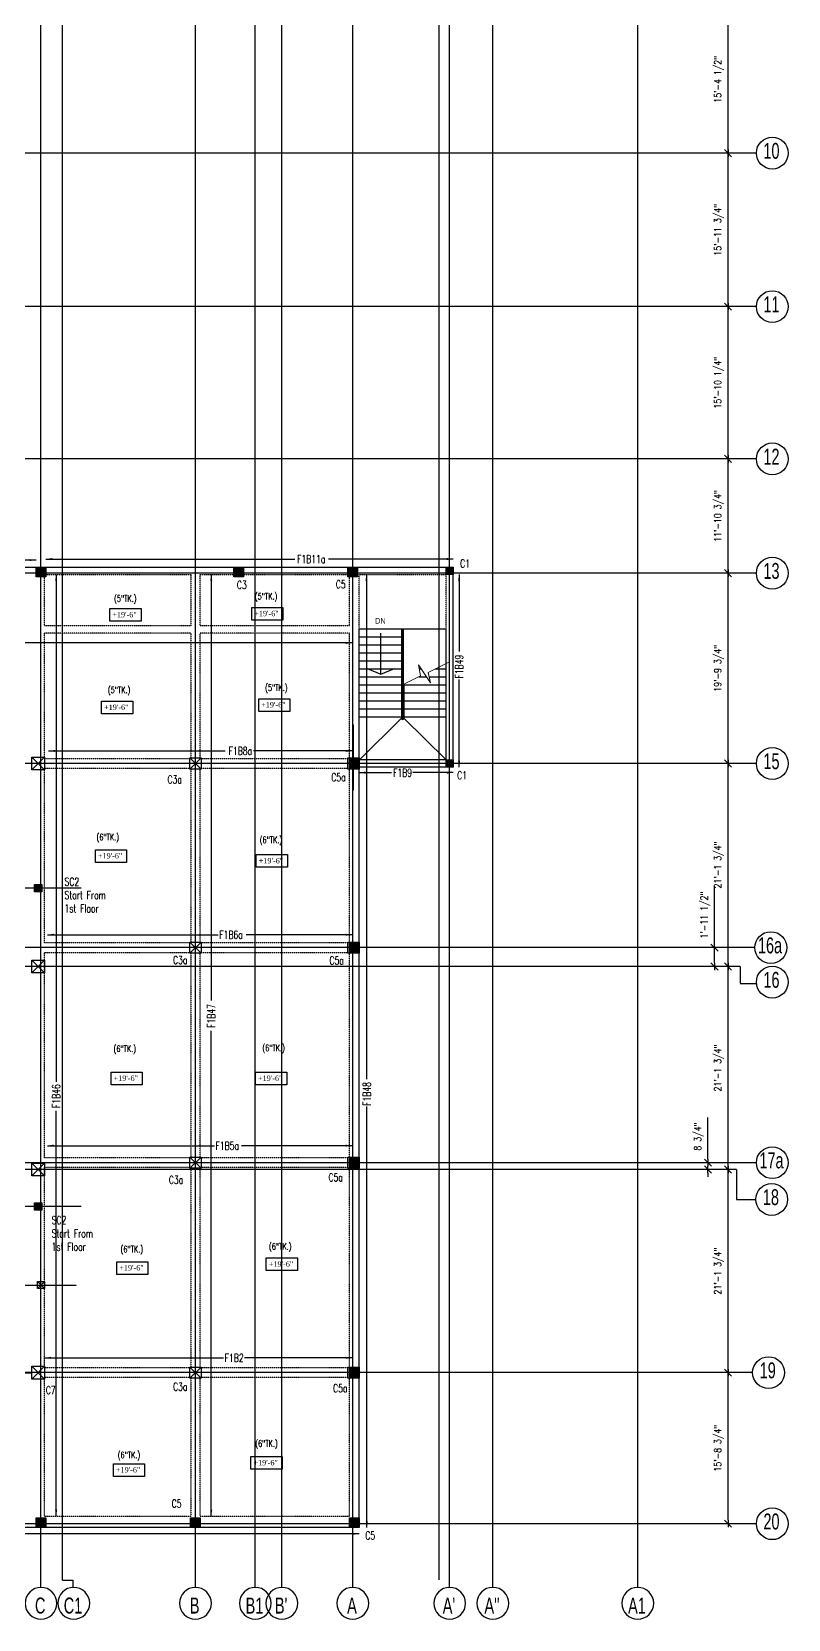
# Model space of a CAD drawing. Extents: x -95606 to 113309, y -42160 to -940.
# Drawn here: x 95145 to 96090, y -28899 to -26915 of the extents above; entities that cross this region are included whole.
import ezdxf
from ezdxf.enums import TextEntityAlignment as Align

# ---------------------------------------------------------------- set-up
doc = ezdxf.new("R2010")
doc.units = 0
doc.header["$LTSCALE"] = 0.02
doc.header["$MEASUREMENT"] = 0
doc.header["$PDMODE"] = 3
doc.header["$PDSIZE"] = -2
doc.linetypes.add('CENTER', pattern=[50.8, 31.75, -6.35, 6.35, -6.35])
doc.linetypes.add('HIDDEN', pattern=[9.525, 6.35, -3.175])
doc.layers.get('0').update_dxf_attribs({"linetype": 'CONTINUOUS'})
doc.layers.get('DEFPOINTS').update_dxf_attribs({"linetype": 'CONTINUOUS'})
for name, color, linetype in [('A-2TEXT', 4, 'CONTINUOUS'), ('COL 1', 5, 'CONTINUOUS'), ('COLUMN TEXT', 2, 'CONTINUOUS'), ('DIM', 7, 'CONTINUOUS'), ('dimentions', 8, 'CONTINUOUS'), ('EXLINE', 33, 'CONTINUOUS'), ('GRID', 8, 'CENTER'), ('HATCH1', 7, 'CONTINUOUS'), ('HBEAM', 51, 'HIDDEN'), ('STAIR', 171, 'CONTINUOUS'), ('TEX', 2, 'CONTINUOUS'), ('TEXT-2', 3, 'CONTINUOUS')]:
    doc.layers.add(name, color=color, linetype=linetype)
doc.layers.add('Hatch', color=252, linetype='CONTINUOUS', lineweight=9)
doc.styles.add('ROMANS', font='romans.shx', dxfattribs={"width": 0.8})
doc.styles.get("Standard").update_dxf_attribs({"font": 'ISOCP'})
doc.styles.add('STYLE2', font='arial.ttf', dxfattribs={"width": 0.8})
doc.styles.add('style5', font='romans.shx', dxfattribs={"width": 0.7, "height": 8})
doc.styles.add('style6', font='romans.shx', dxfattribs={"height": 8})
doc.styles.add('TEXT-B', font='verdana.ttf', dxfattribs={"height": 18})
doc.dimstyles.new('TEXT-18', dxfattribs={"dimtxt": 8, "dimasz": 9, "dimexe": 6, "dimexo": 6, "dimgap": 3.125, "dimtad": 1, "dimdec": 1, "dimrnd": 0.5, "dimzin": 1, "dimdsep": 46, "dimlunit": 4, "dimtxsty": 'style6', "dimblk": 'OBLIQUE', "dimcen": 72.09, "dimclrd": 1, "dimclre": 1, "dimclrt": 4, "dimadec": 0, "dimazin": 0, "dimtfac": 1, "dimtdec": 1, "dimtofl": 0, "dimtmove": 0, "dimatfit": 3, "dimfxl": 1, "dimfrac": 2, "dimtolj": 1, "dimtzin": 0, "dimlwd": -1, "dimarcsym": 0})
doc.dimstyles.new('TK96', dxfattribs={"dimscale": 96, "dimtxt": 0.09375, "dimasz": 0.046875, "dimexe": 0.0625, "dimexo": 0.015625, "dimgap": 0.046875, "dimtad": 1, "dimzin": 11, "dimdsep": 46, "dimlunit": 4, "dimtxsty": 'ROMANS', "dimblk1": 'TK1', "dimblk2": 'TK1', "dimsah": 1, "dimcen": 0.09375, "dimclrd": 1, "dimclre": 1, "dimclrt": 2, "dimadec": 0, "dimazin": 0, "dimtfac": 1, "dimtofl": 0, "dimtmove": 0, "dimatfit": 3, "dimldrblk": 'TK1', "dimfxl": 1, "dimfrac": 2, "dimtolj": 1, "dimtzin": 9, "dimarcsym": 0})

# ---------------------------------------------------------------- blocks, each defined once
blk = doc.blocks.new('GRID')
at = {"color": 1, "linetype": 'Continuous'}
blk.add_circle((0, 0), 19.9, dxfattribs=at)
at = {"layer": 'A-2TEXT', "linetype": 'Continuous', "style": 'STYLE2', "width": 0.65}
blk.add_attdef('A', text='', height=19.9, rotation=359.9735, dxfattribs=at).set_placement((-1, -7.1), align=Align.CENTER)
blk = doc.blocks.new('TK1')
at = {"color": 4, "linetype": 'Continuous'}
blk.add_line((-1, -1), (1, 1), dxfattribs=at)
at = {"color": 1, "linetype": 'ByBlock'}
blk.add_line((-1, 0), (1, 0), dxfattribs=at)
blk = doc.blocks.new('*D539')
at = {"layer": 'DEFPOINTS', "color": 0, "lineweight": -2, "transparency": 16777216}
for p in [(96015.2, -27449.1), (96023.1, -27449.1), (96023.1, -27591.9)]:
    blk.add_point(p, dxfattribs=at)
at = {"layer": 'dimentions', "color": 1, "linetype": 'Continuous', "lineweight": -2, "transparency": 16777216}
for p, q in [((96021.6, -27449.1), (96009.2, -27449.1)), ((96015.2, -27587.4), (96015.2, -27453.6)), ((96021.6, -27591.9), (96009.2, -27591.9))]:
    blk.add_line(p, q, dxfattribs=at)
at = {"layer": 'dimentions', "color": 1, "lineweight": -2, "transparency": 16777216, "xscale": 4.5, "yscale": 4.5, "zscale": 4.5}
for p, rotation in [((96015.2, -27449.1), 90), ((96015.2, -27591.9), 270)]:
    blk.add_blockref('TK1', p, dxfattribs=dict(at, rotation=rotation))
at = {"layer": 'dimentions', "color": 2, "transparency": 16777216, "insert": (96003.8, -27520.5), "char_height": 9, "attachment_point": 5, "rotation": 90, "style": 'ROMANS'}
blk.add_mtext('\\A1;11\'-10 3/4"', dxfattribs=at)
blk = doc.blocks.new('*D540')
at = {"layer": 'DEFPOINTS', "color": 0, "lineweight": -2, "transparency": 16777216}
for p in [(96015.2, -27258.8), (96023.1, -27258.8), (96023.1, -27449.1)]:
    blk.add_point(p, dxfattribs=at)
at = {"layer": 'dimentions', "color": 1, "linetype": 'Continuous', "lineweight": -2, "transparency": 16777216}
for p, q in [((96021.6, -27258.8), (96009.2, -27258.8)), ((96015.2, -27444.6), (96015.2, -27263.3)), ((96021.6, -27449.1), (96009.2, -27449.1))]:
    blk.add_line(p, q, dxfattribs=at)
at = {"layer": 'dimentions', "color": 1, "lineweight": -2, "transparency": 16777216, "xscale": 4.5, "yscale": 4.5, "zscale": 4.5}
for p, rotation in [((96015.2, -27258.8), 90), ((96015.2, -27449.1), 270)]:
    blk.add_blockref('TK1', p, dxfattribs=dict(at, rotation=rotation))
at = {"layer": 'dimentions', "color": 2, "transparency": 16777216, "insert": (96003.8, -27353.9), "char_height": 9, "attachment_point": 5, "rotation": 90, "style": 'ROMANS'}
blk.add_mtext('\\A1;15\'-10 1/4"', dxfattribs=at)
blk = doc.blocks.new('*D541')
at = {"layer": 'DEFPOINTS', "color": 0, "lineweight": -2, "transparency": 16777216}
for p in [(96015.2, -27066.9), (96023.1, -27066.9), (96023.1, -27258.8)]:
    blk.add_point(p, dxfattribs=at)
at = {"layer": 'dimentions', "color": 1, "linetype": 'Continuous', "lineweight": -2, "transparency": 16777216}
for p, q in [((96021.6, -27066.9), (96009.2, -27066.9)), ((96015.2, -27254.3), (96015.2, -27071.4)), ((96021.6, -27258.8), (96009.2, -27258.8))]:
    blk.add_line(p, q, dxfattribs=at)
at = {"layer": 'dimentions', "color": 1, "lineweight": -2, "transparency": 16777216, "xscale": 4.5, "yscale": 4.5, "zscale": 4.5}
for p, rotation in [((96015.2, -27066.9), 90), ((96015.2, -27258.8), 270)]:
    blk.add_blockref('TK1', p, dxfattribs=dict(at, rotation=rotation))
at = {"layer": 'dimentions', "color": 2, "transparency": 16777216, "insert": (96003.8, -27162.8), "char_height": 9, "attachment_point": 5, "rotation": 90, "style": 'ROMANS'}
blk.add_mtext('\\A1;15\'-11 3/4"', dxfattribs=at)
blk = doc.blocks.new('*D542')
at = {"layer": 'DEFPOINTS', "color": 0, "lineweight": -2, "transparency": 16777216}
for p in [(96015.2, -26882.4), (96023.1, -26882.4), (96023.1, -27066.9)]:
    blk.add_point(p, dxfattribs=at)
at = {"layer": 'dimentions', "color": 1, "linetype": 'Continuous', "lineweight": -2, "transparency": 16777216}
for p, q in [((96021.6, -26882.4), (96009.2, -26882.4)), ((96015.2, -27062.4), (96015.2, -26886.9)), ((96021.6, -27066.9), (96009.2, -27066.9))]:
    blk.add_line(p, q, dxfattribs=at)
at = {"layer": 'dimentions', "color": 1, "lineweight": -2, "transparency": 16777216, "xscale": 4.5, "yscale": 4.5, "zscale": 4.5}
for p, rotation in [((96015.2, -26882.4), 90), ((96015.2, -27066.9), 270)]:
    blk.add_blockref('TK1', p, dxfattribs=dict(at, rotation=rotation))
at = {"layer": 'dimentions', "color": 2, "transparency": 16777216, "insert": (96003.8, -26974.7), "char_height": 9, "attachment_point": 5, "rotation": 90, "style": 'ROMANS'}
blk.add_mtext('\\A1;15\'-4 1/2"', dxfattribs=at)
blk = doc.blocks.new('*D551')
at = {"layer": 'DEFPOINTS', "color": 0, "lineweight": -2, "transparency": 16777216}
for p in [(96015.2, -27829.7), (96023.1, -27829.7), (96023.1, -28083.5)]:
    blk.add_point(p, dxfattribs=at)
at = {"layer": 'dimentions', "color": 1, "linetype": 'Continuous', "lineweight": -2, "transparency": 16777216}
for p, q in [((96021.6, -27829.7), (96009.2, -27829.7)), ((96015.2, -28079), (96015.2, -27834.2)), ((96021.6, -28083.5), (96009.2, -28083.5))]:
    blk.add_line(p, q, dxfattribs=at)
at = {"layer": 'dimentions', "color": 1, "lineweight": -2, "transparency": 16777216, "xscale": 4.5, "yscale": 4.5, "zscale": 4.5}
for p, rotation in [((96015.2, -27829.7), 90), ((96015.2, -28083.5), 270)]:
    blk.add_blockref('TK1', p, dxfattribs=dict(at, rotation=rotation))
at = {"layer": 'dimentions', "color": 2, "transparency": 16777216, "insert": (96003.8, -27956.6), "char_height": 9, "attachment_point": 5, "rotation": 90, "style": 'ROMANS'}
blk.add_mtext('\\A1;21\'-1 3/4"', dxfattribs=at)
blk = doc.blocks.new('*D552')
at = {"layer": 'DEFPOINTS', "color": 0, "lineweight": -2, "transparency": 16777216}
for p in [(95998.3, -28059.9), (96006.2, -28059.9), (96006.2, -28083.5)]:
    blk.add_point(p, dxfattribs=at)
at = {"layer": 'dimentions', "color": 1, "linetype": 'Continuous', "lineweight": -2, "transparency": 16777216}
for p, q in [((95998.3, -28059.9), (95998.3, -27983)), ((96004.7, -28059.9), (95992.3, -28059.9)), ((95998.3, -28079), (95998.3, -28064.4)), ((96004.7, -28083.5), (95992.3, -28083.5))]:
    blk.add_line(p, q, dxfattribs=at)
at = {"layer": 'dimentions', "color": 1, "lineweight": -2, "transparency": 16777216, "xscale": 4.5, "yscale": 4.5, "zscale": 4.5}
for p, rotation in [((95998.3, -28059.9), 90), ((95998.3, -28083.5), 270)]:
    blk.add_blockref('TK1', p, dxfattribs=dict(at, rotation=rotation))
at = {"layer": 'dimentions', "color": 2, "transparency": 16777216, "insert": (95986.9, -28019.2), "char_height": 9, "attachment_point": 5, "rotation": 90, "style": 'ROMANS'}
blk.add_mtext('\\A1;1\'-11 1/2"', dxfattribs=at)
blk = doc.blocks.new('*D553')
at = {"layer": 'DEFPOINTS', "color": 0, "lineweight": -2, "transparency": 16777216}
for p in [(96015.2, -28083.5), (96023.1, -28083.5), (96023.1, -28337.3)]:
    blk.add_point(p, dxfattribs=at)
at = {"layer": 'dimentions', "color": 1, "linetype": 'Continuous', "lineweight": -2, "transparency": 16777216}
for p, q in [((96021.6, -28083.5), (96009.2, -28083.5)), ((96015.2, -28332.8), (96015.2, -28088)), ((96021.6, -28337.3), (96009.2, -28337.3))]:
    blk.add_line(p, q, dxfattribs=at)
at = {"layer": 'dimentions', "color": 1, "lineweight": -2, "transparency": 16777216, "xscale": 4.5, "yscale": 4.5, "zscale": 4.5}
for p, rotation in [((96015.2, -28083.5), 90), ((96015.2, -28337.3), 270)]:
    blk.add_blockref('TK1', p, dxfattribs=dict(at, rotation=rotation))
at = {"layer": 'dimentions', "color": 2, "transparency": 16777216, "insert": (96003.8, -28210.4), "char_height": 9, "attachment_point": 5, "rotation": 90, "style": 'ROMANS'}
blk.add_mtext('\\A1;21\'-1 3/4"', dxfattribs=at)
blk = doc.blocks.new('*D554')
at = {"layer": 'DEFPOINTS', "color": 0, "lineweight": -2, "transparency": 16777216}
for p in [(96015.2, -28337.3), (96023.1, -28337.3), (96023.1, -28591.1)]:
    blk.add_point(p, dxfattribs=at)
at = {"layer": 'dimentions', "color": 1, "linetype": 'Continuous', "lineweight": -2, "transparency": 16777216}
for p, q in [((96021.6, -28337.3), (96009.2, -28337.3)), ((96015.2, -28586.6), (96015.2, -28341.8)), ((96021.6, -28591.1), (96009.2, -28591.1))]:
    blk.add_line(p, q, dxfattribs=at)
at = {"layer": 'dimentions', "color": 1, "lineweight": -2, "transparency": 16777216, "xscale": 4.5, "yscale": 4.5, "zscale": 4.5}
for p, rotation in [((96015.2, -28337.3), 90), ((96015.2, -28591.1), 270)]:
    blk.add_blockref('TK1', p, dxfattribs=dict(at, rotation=rotation))
at = {"layer": 'dimentions', "color": 2, "transparency": 16777216, "insert": (96003.8, -28464.2), "char_height": 9, "attachment_point": 5, "rotation": 90, "style": 'ROMANS'}
blk.add_mtext('\\A1;21\'-1 3/4"', dxfattribs=at)
blk = doc.blocks.new('*D555')
at = {"layer": 'DEFPOINTS', "color": 0, "lineweight": -2, "transparency": 16777216}
for p in [(96015.2, -28591.1), (96023.1, -28591.1), (96023.1, -28779.9)]:
    blk.add_point(p, dxfattribs=at)
at = {"layer": 'dimentions', "color": 1, "linetype": 'Continuous', "lineweight": -2, "transparency": 16777216}
for p, q in [((96021.6, -28591.1), (96009.2, -28591.1)), ((96015.2, -28775.4), (96015.2, -28595.6)), ((96021.6, -28779.9), (96009.2, -28779.9))]:
    blk.add_line(p, q, dxfattribs=at)
at = {"layer": 'dimentions', "color": 1, "lineweight": -2, "transparency": 16777216, "xscale": 4.5, "yscale": 4.5, "zscale": 4.5}
for p, rotation in [((96015.2, -28591.1), 90), ((96015.2, -28779.9), 270)]:
    blk.add_blockref('TK1', p, dxfattribs=dict(at, rotation=rotation))
at = {"layer": 'dimentions', "color": 2, "transparency": 16777216, "insert": (96003.8, -28685.5), "char_height": 9, "attachment_point": 5, "rotation": 90, "style": 'ROMANS'}
blk.add_mtext('\\A1;15\'-8 3/4"', dxfattribs=at)
blk = doc.blocks.new('*D556')
at = {"layer": 'DEFPOINTS', "color": 0, "lineweight": -2, "transparency": 16777216}
for p in [(96015.2, -27591.9), (96022.7, -27591.9), (96023.5, -27829.7)]:
    blk.add_point(p, dxfattribs=at)
at = {"layer": 'dimentions', "color": 1, "linetype": 'Continuous', "lineweight": -2, "transparency": 16777216}
for p, q in [((96021.2, -27591.9), (96009.2, -27591.9)), ((96015.2, -27825.2), (96015.2, -27596.4)), ((96022, -27829.7), (96009.2, -27829.7))]:
    blk.add_line(p, q, dxfattribs=at)
at = {"layer": 'dimentions', "color": 1, "lineweight": -2, "transparency": 16777216, "xscale": 4.5, "yscale": 4.5, "zscale": 4.5}
for p, rotation in [((96015.2, -27591.9), 90), ((96015.2, -27829.7), 270)]:
    blk.add_blockref('TK1', p, dxfattribs=dict(at, rotation=rotation))
at = {"layer": 'dimentions', "color": 2, "transparency": 16777216, "insert": (96003.8, -27710.8), "char_height": 9, "attachment_point": 5, "rotation": 90, "style": 'ROMANS'}
blk.add_mtext('\\A1;19\'-9 3/4"', dxfattribs=at)
blk = doc.blocks.new('*D528')
at = {"layer": 'DEFPOINTS', "color": 0, "lineweight": -2, "transparency": 16777216}
for p in [(95990.1, -28328.7), (95990.1, -28328.7), (95990.1, -28337.3)]:
    blk.add_point(p, dxfattribs=at)
at = {"layer": 'dimentions', "color": 1, "linetype": 'Continuous', "lineweight": -2, "transparency": 16777216}
for p, q in [((95990.1, -28324.2), (95990.1, -28272.3)), ((95988.6, -28328.7), (95984.1, -28328.7)), ((95988.6, -28337.3), (95984.1, -28337.3)), ((95990.1, -28341.8), (95990.1, -28346.3))]:
    blk.add_line(p, q, dxfattribs=at)
at = {"layer": 'dimentions', "color": 1, "lineweight": -2, "transparency": 16777216, "xscale": 4.5, "yscale": 4.5, "zscale": 4.5}
for p, rotation in [((95990.1, -28328.7), 270), ((95990.1, -28337.3), 90)]:
    blk.add_blockref('TK1', p, dxfattribs=dict(at, rotation=rotation))
at = {"layer": 'dimentions', "color": 2, "transparency": 16777216, "insert": (95978.7, -28296), "char_height": 9, "attachment_point": 5, "rotation": 90, "style": 'ROMANS'}
blk.add_mtext('\\A1;8 3/4"', dxfattribs=at)
blk = doc.blocks.new('_Oblique')
at = {"color": 0, "linetype": 'ByBlock', "lineweight": -2}
blk.add_line((-0.5, -0.5), (0.5, 0.5), dxfattribs=at)

msp = doc.modelspace()

# ---------------------------------------------------------------- hatches: boundary and pattern name
at = {"layer": 'Hatch'}
h = msp.add_hatch(color=254, dxfattribs=at)
h.set_gradient(color1=(192, 192, 192), color2=(192, 192, 192), tint=1)
h.paths.add_polyline_path([(95150.823, -27596.414), (95150.823, -27584.414), (95162.823, -27584.414), (95162.823, -27596.414)])
h = msp.add_hatch(color=254, dxfattribs=at)
h.set_gradient(color1=(192, 192, 192), color2=(192, 192, 192), tint=1)
h.paths.add_polyline_path([(95397.823, -27596.412), (95397.823, -27584.412), (95409.823, -27584.412), (95409.823, -27596.412)])
h = msp.add_hatch(color=254, dxfattribs=at)
h.set_gradient(color1=(192, 192, 192), color2=(192, 192, 192), tint=1)
h.paths.add_polyline_path([(95540.338, -27584.406), (95552.338, -27584.406), (95552.338, -27596.406), (95540.338, -27596.406)])
h = msp.add_hatch(color=254, dxfattribs=at)
h.set_gradient(color1=(192, 192, 192), color2=(192, 192, 192), tint=1)
h.paths.add_polyline_path([(95662.989, -27584.412), (95671.989, -27584.412), (95671.989, -27593.412), (95662.989, -27593.412)])
h = msp.add_hatch(color=254, dxfattribs=at)
h.set_gradient(color1=(192, 192, 192), color2=(192, 192, 192), tint=1)
h.paths.add_polyline_path([(95542.323, -27835.745), (95542.323, -27823.745), (95554.323, -27823.745), (95554.323, -27835.745)])
h = msp.add_hatch(color=254, dxfattribs=at)
h.set_gradient(color1=(192, 192, 192), color2=(192, 192, 192), tint=1)
h.paths.add_polyline_path([(95662.998, -27825.249), (95671.998, -27825.249), (95671.998, -27834.249), (95662.998, -27834.249)])
h = msp.add_hatch(color=254, dxfattribs=at)
h.set_gradient(color1=(192, 192, 192), color2=(192, 192, 192), tint=1)
h.paths.add_polyline_path([(95662.998, -27825.249), (95671.998, -27825.249), (95671.998, -27834.249), (95662.998, -27834.249)])
h = msp.add_hatch(color=254, dxfattribs=at)
h.set_gradient(color1=(192, 192, 192), color2=(192, 192, 192), tint=1)
h.paths.add_polyline_path([(95148.763, -27980.976), (95157.763, -27980.976), (95157.763, -27989.976), (95148.763, -27989.976)])
h = msp.add_hatch(color=254, dxfattribs=at)
h.set_gradient(color1=(192, 192, 192), color2=(192, 192, 192), tint=1)
h.paths.add_polyline_path([(95542.323, -28065.912), (95542.323, -28053.912), (95554.323, -28053.912), (95554.323, -28065.912)])
h = msp.add_hatch(color=254, dxfattribs=at)
h.set_gradient(color1=(192, 192, 192), color2=(192, 192, 192), tint=1)
h.paths.add_polyline_path([(95542.323, -28334.662), (95542.323, -28322.662), (95554.323, -28322.662), (95554.323, -28334.662)])
h = msp.add_hatch(color=254, dxfattribs=at)
h.set_gradient(color1=(192, 192, 192), color2=(192, 192, 192), tint=1)
h.paths.add_polyline_path([(95148.731, -28378.82), (95157.731, -28378.82), (95157.731, -28387.82), (95148.731, -28387.82)])
h = msp.add_hatch(color=254, dxfattribs=at)
h.set_gradient(color1=(192, 192, 192), color2=(192, 192, 192), tint=1)
h.paths.add_polyline_path([(95542.323, -28597.079), (95542.323, -28585.079), (95554.323, -28585.079), (95554.323, -28597.079)])
h = msp.add_hatch(color=254, dxfattribs=at)
h.set_gradient(color1=(192, 192, 192), color2=(192, 192, 192), tint=1)
h.paths.add_polyline_path([(95150.823, -28784.412), (95150.823, -28772.412), (95162.823, -28772.412), (95162.823, -28784.412)])
h = msp.add_hatch(color=254, dxfattribs=at)
h.set_gradient(color1=(192, 192, 192), color2=(192, 192, 192), tint=1)
h.paths.add_polyline_path([(95343.823, -28772.412), (95355.823, -28772.412), (95355.823, -28784.412), (95343.823, -28784.412)])
h = msp.add_hatch(color=254, dxfattribs=at)
h.set_gradient(color1=(192, 192, 192), color2=(192, 192, 192), tint=1)
h.paths.add_polyline_path([(95542.314, -28772.412), (95554.314, -28772.412), (95554.314, -28784.412), (95542.314, -28784.412)])

# ---------------------------------------------------------------- linework, layer by layer
at = {"layer": 'COL 1'}
for p, q in [((95145.315, -27837.753), (95161.323, -27821.751)), ((95145.323, -27821.75), (95161.323, -27837.75)), ((95342.832, -27822.745), (95356.832, -27836.745)), ((95356.832, -27822.745), (95342.832, -27836.745)), ((95342.832, -28052.912), (95356.832, -28066.912)), ((95356.832, -28052.912), (95342.832, -28066.912)), ((95145.315, -28091.531), (95161.323, -28075.529)), ((95145.323, -28075.528), (95161.323, -28091.528)), ((95145.315, -28345.309), (95161.323, -28329.307)), ((95145.323, -28329.305), (95161.323, -28345.305)), ((95342.832, -28321.662), (95356.832, -28335.662)), ((95356.832, -28321.662), (95342.832, -28335.662)), ((95145.315, -28599.082), (95161.323, -28583.08)), ((95145.323, -28583.079), (95161.323, -28599.079)), ((95342.814, -28584.079), (95356.814, -28598.079)), ((95356.814, -28584.079), (95342.814, -28598.079))]:
    msp.add_line(p, q, dxfattribs=at)
at = {"layer": 'COL 1', "lineweight": 25}
for p, q in [((95161.314, -28477.075), (95152.314, -28486.075)), ((95152.314, -28477.075), (95161.314, -28486.075))]:
    msp.add_line(p, q, dxfattribs=at)
at = {"layer": 'COL 1'}
for points in [[(95150.823, -27584.414), (95162.824, -27584.414), (95162.824, -27596.415), (95150.823, -27596.415)], [(95397.822, -27584.412), (95409.824, -27584.412), (95409.824, -27596.413), (95397.822, -27596.413)], [(95540.338, -27584.406), (95552.339, -27584.406), (95552.339, -27596.407), (95540.338, -27596.407)], [(95542.322, -27823.745), (95554.323, -27823.745), (95554.323, -27835.746), (95542.322, -27835.746)], [(95542.322, -28053.912), (95554.323, -28053.912), (95554.323, -28065.913), (95542.322, -28065.913)], [(95542.322, -28322.662), (95554.323, -28322.662), (95554.323, -28334.663), (95542.322, -28334.663)], [(95542.322, -28585.079), (95554.323, -28585.079), (95554.323, -28597.079), (95542.322, -28597.079)]]:
    msp.add_lwpolyline(points, close=True, dxfattribs=at)
for points in [[(95397.823, -27596.412), (95397.823, -27584.412), (95409.823, -27584.412), (95409.823, -27596.412), (95397.823, -27596.412)], [(95540.338, -27584.406), (95552.338, -27584.406), (95552.338, -27596.406), (95540.338, -27596.406), (95540.338, -27584.406)], [(95145.323, -27837.745), (95145.323, -27821.745), (95161.323, -27821.745), (95161.323, -27837.745), (95145.323, -27837.745)], [(95342.832, -27836.745), (95342.832, -27822.745), (95356.832, -27822.745), (95356.832, -27836.745), (95342.832, -27836.745)], [(95540.323, -27836.745), (95540.323, -27822.745), (95554.323, -27822.745), (95554.323, -27836.745), (95540.323, -27836.745)], [(95542.323, -27835.745), (95542.323, -27823.745), (95554.323, -27823.745), (95554.323, -27835.745), (95542.323, -27835.745)], [(95342.832, -28066.912), (95342.832, -28052.912), (95356.832, -28052.912), (95356.832, -28066.912), (95342.832, -28066.912)], [(95540.323, -28066.912), (95540.323, -28052.912), (95554.323, -28052.912), (95554.323, -28066.912), (95540.323, -28066.912)], [(95542.323, -28065.912), (95542.323, -28053.912), (95554.323, -28053.912), (95554.323, -28065.912), (95542.323, -28065.912)], [(95145.323, -28091.523), (95145.323, -28075.523), (95161.323, -28075.523), (95161.323, -28091.523), (95145.323, -28091.523)], [(95145.323, -28345.301), (95145.323, -28329.301), (95161.323, -28329.301), (95161.323, -28345.301), (95145.323, -28345.301)], [(95342.832, -28335.662), (95342.832, -28321.662), (95356.832, -28321.662), (95356.832, -28335.662), (95342.832, -28335.662)], [(95540.323, -28335.662), (95540.323, -28321.662), (95554.323, -28321.662), (95554.323, -28335.662), (95540.323, -28335.662)], [(95542.323, -28334.662), (95542.323, -28322.662), (95554.323, -28322.662), (95554.323, -28334.662), (95542.323, -28334.662)], [(95145.323, -28599.079), (95145.323, -28583.079), (95161.323, -28583.079), (95161.323, -28599.079), (95145.323, -28599.079)], [(95342.814, -28598.079), (95342.814, -28584.079), (95356.814, -28584.079), (95356.814, -28598.079), (95342.814, -28598.079)], [(95540.323, -28598.079), (95540.323, -28584.079), (95554.323, -28584.079), (95554.323, -28598.079), (95540.323, -28598.079)], [(95542.323, -28597.079), (95542.323, -28585.079), (95554.323, -28585.079), (95554.323, -28597.079), (95542.323, -28597.079)], [(95150.814, -28772.412), (95162.814, -28772.412), (95162.814, -28784.412), (95150.814, -28784.412), (95150.814, -28772.412)], [(95343.823, -28772.412), (95355.823, -28772.412), (95355.823, -28784.412), (95343.823, -28784.412), (95343.823, -28772.412)], [(95542.314, -28772.412), (95554.314, -28772.412), (95554.314, -28784.412), (95542.314, -28784.412), (95542.314, -28772.412)]]:
    msp.add_lwpolyline(points, dxfattribs=at)
at = {"layer": 'COL 1', "lineweight": 25}
for points in [[(95662.998, -27584.412), (95671.998, -27584.412), (95671.998, -27593.412), (95662.998, -27593.412), (95662.998, -27584.412)], [(95662.998, -27825.249), (95671.998, -27825.249), (95671.998, -27834.249), (95662.998, -27834.249), (95662.998, -27825.249)], [(95662.998, -27825.249), (95671.998, -27825.249), (95671.998, -27834.249), (95662.998, -27834.249), (95662.998, -27825.249)], [(95148.763, -27980.976), (95157.763, -27980.976), (95157.763, -27989.976), (95148.763, -27989.976), (95148.763, -27980.976)], [(95148.731, -28378.82), (95157.731, -28378.82), (95157.731, -28387.82), (95148.731, -28387.82), (95148.731, -28378.82)], [(95152.314, -28486.075), (95152.314, -28477.075), (95161.314, -28477.075), (95161.314, -28486.075), (95152.314, -28486.075)]]:
    msp.add_lwpolyline(points, dxfattribs=at)
msp.add_lwpolyline([(95152.314, -28477.075), (95161.314, -28477.075), (95161.314, -28486.075), (95152.314, -28486.075)], close=True, dxfattribs=at)
at = {"layer": 'EXLINE'}
for p, q in [((94817.926, -27584.416), (95671.998, -27584.412)), ((95671.998, -27834.249), (95671.998, -27584.412)), ((95554.327, -28784.415), (95554.327, -27661.512)), ((95662.998, -27825.249), (95662.998, -27661.512)), ((95663.093, -27825.249), (95554.327, -27825.249)), ((95672.093, -27834.249), (95554.327, -27834.249)), ((95554.327, -28784.415), (94001.318, -28784.415))]:
    msp.add_line(p, q, dxfattribs=at)
at = {"layer": 'GRID'}
for p, q in [((95156.823, -28859.398), (95156.823, -25118.224)), ((95349.832, -28859.398), (95349.832, -25118.224)), ((95424.564, -28859.398), (95424.564, -25118.224)), ((95457.814, -28859.398), (95457.814, -25118.224)), ((95546.314, -28859.398), (95546.314, -25118.224)), ((95546.314, -28859.398), (95546.314, -25118.224)), ((95902.422, -28859.398), (95902.422, -25118.224)), ((95183.814, -28850.38), (95183.814, -25129.32)), ((95654.314, -28850.048), (95654.314, -25118.339)), ((95654.314, -28850.048), (95654.314, -25118.339)), ((95667.353, -28850.077), (95667.353, -25118.368)), ((95667.353, -28859.398), (95667.353, -25118.368)), ((95721.173, -28859.398), (95721.173, -25118.368)), ((96050.513, -27066.912), (93796.194, -27066.912)), ((96050.513, -27258.76), (93796.194, -27258.76)), ((96050.513, -27449.093), (93796.194, -27449.093)), ((96050.516, -27591.912), (93796.197, -27591.912)), ((95547.323, -27863.173), (95547.323, -27780.899)), ((96050.513, -27829.745), (93796.194, -27829.745)), ((95206.951, -27985.476), (95101.447, -27985.476)), ((96048.689, -28059.912), (93796.194, -28059.912)), ((96030.491, -28083.523), (93796.193, -28083.523)), ((96030.491, -28083.523), (96030.491, -28104.555)), ((96030.491, -28083.523), (96030.491, -28104.555)), ((96030.491, -28104.555), (96050.528, -28104.555)), ((96030.491, -28104.555), (96050.528, -28104.555)), ((96050.513, -28328.662), (93796.194, -28328.662)), ((96025.963, -28337.301), (93796.194, -28337.301)), ((96025.963, -28337.301), (96025.963, -28374.58)), ((96025.963, -28337.301), (96025.963, -28374.58)), ((95206.919, -28383.32), (95067.899, -28383.32)), ((96025.963, -28374.58), (96049.789, -28374.58)), ((96025.963, -28374.58), (96049.789, -28374.58)), ((94963.323, -28481.575), (95201.15, -28481.575)), ((96045.881, -28591.079), (93796.194, -28591.079)), ((96050.513, -28779.912), (93796.194, -28779.912)), ((95183.814, -28850.38), (95196.814, -28850.38)), ((95196.814, -28850.38), (95196.814, -28859.422))]:
    msp.add_line(p, q, dxfattribs=at)
at = {"layer": 'Hatch'}
msp.add_lwpolyline([(95608.315, -27731.577), (95631.173, -27720.378), (95628.428, -27706.271), (95643.547, -27728.806), (95640.428, -27715.86), (95666.19, -27703.285)], dxfattribs=at)
at = {"layer": 'HATCH1'}
for points in [[(95242.87, -27636.041), (95281.823, -27636.041), (95281.823, -27651.933), (95242.87, -27651.933)], [(95420.186, -27634.657), (95459.138, -27634.657), (95459.138, -27650.549), (95420.186, -27650.549)], [(95232.545, -27751.783), (95271.498, -27751.783), (95271.498, -27767.675), (95232.545, -27767.675)], [(95428.801, -27748.784), (95467.754, -27748.784), (95467.754, -27764.676), (95428.801, -27764.676)], [(95224.785, -27937.484), (95263.738, -27937.484), (95263.738, -27953.376), (95224.785, -27953.376)], [(95425.765, -27943.623), (95464.718, -27943.623), (95464.718, -27959.515), (95425.765, -27959.515)], [(95244.425, -28215.412), (95283.377, -28215.412), (95283.377, -28231.304), (95244.425, -28231.304)], [(95424.832, -28215.412), (95463.784, -28215.412), (95463.784, -28231.304), (95424.832, -28231.304)], [(95438.371, -28447.728), (95477.323, -28447.728), (95477.323, -28463.619), (95438.371, -28463.619)], [(95251.532, -28452.444), (95290.485, -28452.444), (95290.485, -28468.336), (95251.532, -28468.336)], [(95247.315, -28704.876), (95286.268, -28704.876), (95286.268, -28720.768), (95247.315, -28720.768)], [(95419.144, -28695.89), (95458.097, -28695.89), (95458.097, -28711.782), (95419.144, -28711.782)]]:
    msp.add_lwpolyline(points, close=True, dxfattribs=at)
at = {"layer": 'HBEAM'}
for p, q in [((95161.315, -27657.894), (95161.315, -27593.416)), ((95161.315, -27593.416), (95343.845, -27593.416)), ((95343.845, -27593.416), (95343.845, -27657.894)), ((95355.845, -27593.416), (95542.327, -27593.415)), ((95355.845, -27657.894), (95355.845, -27593.416)), ((95542.327, -27657.894), (95542.327, -27593.415)), ((95554.327, -27661.512), (95554.327, -27593.415)), ((95554.327, -27593.415), (95662.998, -27593.415)), ((95662.998, -27661.512), (95662.998, -27593.415)), ((95343.845, -27657.894), (95161.315, -27657.894)), ((95343.845, -27666.922), (95161.315, -27666.922)), ((95161.315, -27821.749), (95161.315, -27666.922)), ((95343.845, -27666.922), (95343.845, -27822.745)), ((95542.327, -27657.894), (95355.845, -27657.894)), ((95542.327, -27666.922), (95355.845, -27666.922)), ((95355.845, -27822.745), (95355.845, -27666.922)), ((95542.327, -27822.745), (95542.327, -27666.922)), ((95342.832, -27823.749), (95161.315, -27823.749)), ((95161.315, -27835.749), (95342.832, -27835.749)), ((95540.323, -27823.749), (95356.832, -27823.749)), ((95356.832, -27835.749), (95540.323, -27835.749)), ((95542.327, -27823.749), (95542.322, -27823.749)), ((95161.315, -28053.975), (95161.315, -27837.749)), ((95343.845, -27836.745), (95343.845, -28052.912)), ((95355.845, -28052.912), (95355.845, -27836.745)), ((95542.327, -28052.912), (95542.327, -27836.745)), ((95342.832, -28053.975), (95161.315, -28053.975)), ((95540.323, -28053.975), (95356.832, -28053.975)), ((95542.327, -28053.975), (95542.322, -28053.975)), ((95542.327, -28053.975), (95542.327, -28053.912)), ((95161.315, -28065.975), (95342.832, -28065.975)), ((95161.315, -28322.665), (95161.315, -28065.975)), ((95343.845, -28066.912), (95343.845, -28321.662)), ((95355.845, -28321.662), (95355.845, -28066.912)), ((95356.832, -28065.975), (95540.323, -28065.975)), ((95542.327, -28321.662), (95542.327, -28066.912)), ((95342.832, -28322.665), (95161.315, -28322.665)), ((95540.323, -28322.665), (95356.832, -28322.665)), ((95542.327, -28322.665), (95542.322, -28322.665)), ((95542.327, -28322.725), (95542.322, -28322.725)), ((95542.327, -28322.725), (95542.327, -28322.662)), ((95342.832, -28334.665), (95161.315, -28334.665)), ((95161.315, -28585.082), (95161.315, -28334.665)), ((95343.845, -28335.662), (95343.845, -28584.079)), ((95355.845, -28584.079), (95355.845, -28335.662)), ((95540.323, -28334.665), (95356.832, -28334.665)), ((95542.327, -28584.079), (95542.327, -28335.662)), ((95554.336, -28583.082), (95554.336, -28336.665)), ((95342.814, -28585.082), (95161.315, -28585.082)), ((95540.323, -28585.082), (95356.814, -28585.082)), ((95542.327, -28585.082), (95542.322, -28585.082)), ((95542.327, -28585.082), (95542.322, -28585.082)), ((95542.327, -28585.141), (95542.322, -28585.141)), ((95542.327, -28585.082), (95542.327, -28585.079)), ((95542.327, -28585.141), (95542.327, -28585.079)), ((95161.315, -28770.415), (95161.315, -28597.082)), ((95342.814, -28597.082), (95161.315, -28597.082)), ((95343.845, -28598.079), (95343.845, -28770.415)), ((95355.845, -28770.415), (95355.845, -28598.079)), ((95540.323, -28597.082), (95356.814, -28597.082)), ((95542.327, -28770.415), (95542.327, -28598.079)), ((95161.315, -28770.415), (95343.845, -28770.415)), ((95355.845, -28770.415), (95542.327, -28770.415))]:
    msp.add_line(p, q, dxfattribs=at)
at = {"layer": 'STAIR', "ltscale": 0.5}
for p, q in [((95554.315, -27661.512), (95662.991, -27661.512)), ((95554.315, -27671.512), (95608.315, -27671.512)), ((95581.311, -27718.06), (95581.316, -27666.775)), ((95607.315, -27661.512), (95607.315, -27773.316)), ((95608.315, -27661.512), (95608.315, -27773.316)), ((95609.315, -27661.512), (95609.315, -27773.316)), ((95554.315, -27681.512), (95608.315, -27681.512)), ((95554.315, -27691.512), (95608.315, -27691.512)), ((95554.315, -27701.512), (95608.315, -27701.512)), ((95554.315, -27711.512), (95608.315, -27711.512)), ((95629.448, -27711.512), (95631.944, -27711.512)), ((95649.337, -27711.512), (95662.991, -27711.512)), ((95554.315, -27721.512), (95608.315, -27721.512)), ((95554.315, -27731.512), (95608.315, -27731.512)), ((95609.315, -27731.512), (95662.991, -27731.512)), ((95610.315, -27730.598), (95610.315, -27773.316)), ((95628.851, -27721.512), (95638.653, -27721.512)), ((95641.789, -27721.512), (95662.991, -27721.512)), ((95554.315, -27741.512), (95608.315, -27741.512)), ((95554.315, -27751.512), (95608.315, -27751.512)), ((95609.315, -27751.512), (95662.991, -27751.512)), ((95610.315, -27741.512), (95662.991, -27741.512)), ((95554.315, -27761.512), (95608.315, -27761.512)), ((95554.315, -27771.512), (95608.315, -27771.512)), ((95607.395, -27773.316), (95554.72, -27825.255)), ((95609.315, -27761.512), (95662.991, -27761.512)), ((95609.315, -27771.512), (95662.991, -27771.512)), ((95610.315, -27773.316), (95662.991, -27825.255)), ((95145.334, -28591.597), (95090.022, -28591.597))]:
    msp.add_line(p, q, dxfattribs=at)
msp.add_lwpolyline([(95564.159, -27711.202), (95581.311, -27718.06), (95598.462, -27711.197)], dxfattribs=at)
for radius in [1.5, 0.5]:
    msp.add_arc((95608.815, -27773.316), radius, 180, 0, dxfattribs=at)

# ---------------------------------------------------------------- block references
at = {"layer": 'GRID'}
for p, values in [((96070.458, -27066.912), {'A': '10'}), ((96070.458, -27066.912), {'A': '10'}), ((96070.458, -27258.76), {'A': '11'}), ((96070.458, -27258.76), {'A': '11'}), ((96070.458, -27449.093), {'A': '12'}), ((96070.458, -27449.093), {'A': '12'}), ((96070.461, -27591.912), {'A': '13'}), ((96070.461, -27591.912), {'A': '13'}), ((96070.458, -27829.745), {'A': '15'}), ((96070.458, -27829.745), {'A': '15'}), ((96068.634, -28059.912), {'A': '16a'}), ((96068.634, -28059.912), {'A': '16a'}), ((96070.458, -28102.975), {'A': '16'}), ((96070.458, -28102.975), {'A': '16'}), ((96070.458, -28328.662), {'A': '17a'}), ((96070.458, -28328.662), {'A': '17a'}), ((96069.733, -28374.58), {'A': '18'}), ((96069.733, -28374.58), {'A': '18'}), ((96065.825, -28591.079), {'A': '19'}), ((96065.825, -28591.079), {'A': '19'}), ((96070.458, -28779.912), {'A': '20'}), ((96070.458, -28779.912), {'A': '20'})]:
    msp.add_blockref('GRID', p, dxfattribs=at).add_auto_attribs(values)
ref = msp.add_blockref('GRID', (95156.823, -28879.342), dxfattribs=dict(at, xscale=-1, rotation=180))
ref.add_attrib('A', 'C', dxfattribs={"layer": 'A-2TEXT', "linetype": 'Continuous', "height": 19.945, "rotation": 0.026452, "style": 'STYLE2', "width": 0.65}).set_placement((95155.855, -28892.139), align=Align.CENTER)
ref = msp.add_blockref('GRID', (95156.823, -28879.342), dxfattribs=dict(at, xscale=-1, rotation=180))
ref.add_attrib('A', 'C', dxfattribs={"layer": 'A-2TEXT', "linetype": 'Continuous', "height": 19.945, "rotation": 0.026452, "style": 'STYLE2', "width": 0.65}).set_placement((95155.855, -28892.139), align=Align.CENTER)
ref = msp.add_blockref('GRID', (95197.789, -28879.342), dxfattribs=dict(at, xscale=-1, rotation=180))
ref.add_attrib('A', 'C1', dxfattribs={"layer": 'A-2TEXT', "linetype": 'Continuous', "height": 19.9446, "rotation": 0.026452, "style": 'STYLE2', "width": 0.65}).set_placement((95196.821, -28892.139), align=Align.CENTER)
ref = msp.add_blockref('GRID', (95197.789, -28879.342), dxfattribs=dict(at, xscale=-1, rotation=180))
ref.add_attrib('A', 'C1', dxfattribs={"layer": 'A-2TEXT', "linetype": 'Continuous', "height": 19.9446, "rotation": 0.026452, "style": 'STYLE2', "width": 0.65}).set_placement((95196.821, -28892.139), align=Align.CENTER)
ref = msp.add_blockref('GRID', (95349.823, -28879.342), dxfattribs=dict(at, xscale=-1, rotation=180))
ref.add_attrib('A', 'B', dxfattribs={"layer": 'A-2TEXT', "linetype": 'Continuous', "height": 19.945, "rotation": 0.026452, "style": 'STYLE2', "width": 0.65}).set_placement((95348.855, -28892.139), align=Align.CENTER)
ref = msp.add_blockref('GRID', (95349.823, -28879.342), dxfattribs=dict(at, xscale=-1, rotation=180))
ref.add_attrib('A', 'B', dxfattribs={"layer": 'A-2TEXT', "linetype": 'Continuous', "height": 19.945, "rotation": 0.026452, "style": 'STYLE2', "width": 0.65}).set_placement((95348.855, -28892.139), align=Align.CENTER)
ref = msp.add_blockref('GRID', (95424.564, -28879.342), dxfattribs=dict(at, xscale=-1, rotation=180))
ref.add_attrib('A', 'B1', dxfattribs={"layer": 'A-2TEXT', "linetype": 'Continuous', "height": 19.9446, "rotation": 0.026452, "style": 'STYLE2', "width": 0.65}).set_placement((95423.596, -28892.221), align=Align.CENTER)
ref = msp.add_blockref('GRID', (95424.564, -28879.342), dxfattribs=dict(at, xscale=-1, rotation=180))
ref.add_attrib('A', 'B1', dxfattribs={"layer": 'A-2TEXT', "linetype": 'Continuous', "height": 19.9446, "rotation": 0.026452, "style": 'STYLE2', "width": 0.65}).set_placement((95423.596, -28892.221), align=Align.CENTER)
ref = msp.add_blockref('GRID', (95457.814, -28879.342), dxfattribs=dict(at, xscale=-1, rotation=180))
ref.add_attrib('A', "B'", dxfattribs={"layer": 'A-2TEXT', "linetype": 'Continuous', "height": 19.9446, "rotation": 0.026452, "style": 'STYLE2', "width": 0.65}).set_placement((95456.846, -28892.139), align=Align.CENTER)
ref = msp.add_blockref('GRID', (95457.814, -28879.342), dxfattribs=dict(at, xscale=-1, rotation=180))
ref.add_attrib('A', "B'", dxfattribs={"layer": 'A-2TEXT', "linetype": 'Continuous', "height": 19.9446, "rotation": 0.026452, "style": 'STYLE2', "width": 0.65}).set_placement((95456.846, -28892.139), align=Align.CENTER)
ref = msp.add_blockref('GRID', (95546.323, -28879.342), dxfattribs=dict(at, xscale=-1, rotation=180))
ref.add_attrib('A', 'A', dxfattribs={"layer": 'A-2TEXT', "linetype": 'Continuous', "height": 19.945, "rotation": 0.026452, "style": 'STYLE2', "width": 0.65}).set_placement((95545.355, -28892.139), align=Align.CENTER)
ref = msp.add_blockref('GRID', (95546.323, -28879.342), dxfattribs=dict(at, xscale=-1, rotation=180))
ref.add_attrib('A', 'A', dxfattribs={"layer": 'A-2TEXT', "linetype": 'Continuous', "height": 19.945, "rotation": 0.026452, "style": 'STYLE2', "width": 0.65}).set_placement((95545.355, -28892.139), align=Align.CENTER)
ref = msp.add_blockref('GRID', (95667.489, -28879.342), dxfattribs=dict(at, xscale=-1, rotation=180))
ref.add_attrib('A', "A'", dxfattribs={"layer": 'A-2TEXT', "linetype": 'Continuous', "height": 19.9446, "rotation": 0.026452, "style": 'STYLE2', "width": 0.65}).set_placement((95666.521, -28892.139), align=Align.CENTER)
ref = msp.add_blockref('GRID', (95667.489, -28879.342), dxfattribs=dict(at, xscale=-1, rotation=180))
ref.add_attrib('A', "A'", dxfattribs={"layer": 'A-2TEXT', "linetype": 'Continuous', "height": 19.9446, "rotation": 0.026452, "style": 'STYLE2', "width": 0.65}).set_placement((95666.521, -28892.139), align=Align.CENTER)
ref = msp.add_blockref('GRID', (95721.309, -28879.342), dxfattribs=dict(at, xscale=-1, rotation=180))
ref.add_attrib('A', "A''", dxfattribs={"layer": 'A-2TEXT', "linetype": 'Continuous', "height": 19.9446, "rotation": 0.026452, "style": 'STYLE2', "width": 0.65}).set_placement((95720.341, -28892.139), align=Align.CENTER)
ref = msp.add_blockref('GRID', (95721.309, -28879.342), dxfattribs=dict(at, xscale=-1, rotation=180))
ref.add_attrib('A', "A''", dxfattribs={"layer": 'A-2TEXT', "linetype": 'Continuous', "height": 19.9446, "rotation": 0.026452, "style": 'STYLE2', "width": 0.65}).set_placement((95720.341, -28892.139), align=Align.CENTER)
ref = msp.add_blockref('GRID', (95902.422, -28879.342), dxfattribs=dict(at, xscale=-1, rotation=180))
ref.add_attrib('A', 'A1', dxfattribs={"layer": 'A-2TEXT', "linetype": 'Continuous', "height": 19.9446, "rotation": 0.026452, "style": 'STYLE2', "width": 0.65}).set_placement((95901.454, -28892.221), align=Align.CENTER)
ref = msp.add_blockref('GRID', (95902.422, -28879.342), dxfattribs=dict(at, xscale=-1, rotation=180))
ref.add_attrib('A', 'A1', dxfattribs={"layer": 'A-2TEXT', "linetype": 'Continuous', "height": 19.9446, "rotation": 0.026452, "style": 'STYLE2', "width": 0.65}).set_placement((95901.454, -28892.221), align=Align.CENTER)

# ---------------------------------------------------------------- texts
at = {"layer": 'A-2TEXT', "char_height": 6.69023, "width": 33.25047, "attachment_point": 3, "rotation": 0.074295}
for insert in [(95276.455, -27640.326), (95453.77, -27638.942), (95266.13, -27756.068), (95462.385, -27753.069), (95258.369, -27941.769), (95459.35, -27947.908), (95278.009, -28219.697), (95458.416, -28219.697), (95285.116, -28456.729), (95471.955, -28452.012), (95280.899, -28709.161), (95452.729, -28700.175)]:
    msp.add_mtext('{\\fCentury Schoolbook|b0|i0|c0|p18;+19\'-6"}', dxfattribs=dict(at, insert=insert))
at = {"layer": 'COLUMN TEXT', "attachment_point": 1, "style": 'style5'}
for s, insert, char_height, width in [('C1', (95680.448, -27574.893), 10, 186), ('(5"TK.)', (95248.084, -27619.573), 8, 33.78238), ('C3', (95401.605, -27601.592), 10, 186), ('(5"TK.)', (95424.032, -27616.858), 8, 33.78238), ('C5', (95525.172, -27600.821), 10, 186), ('(5"TK.)', (95240.403, -27733.883), 8, 33.78238), ('(5"TK.)', (95436.872, -27731.057), 8, 33.78238), ('C3a', (95314.939, -27844.712), 10, 186), ('C5a', (95519.56, -27841.989), 10, 186), ('C1', (95676.807, -27839.446), 10, 186), ('(6"TK.)', (95226.239, -27917.791), 8, 56.42661), ('(6"TK.)', (95430.086, -27921.147), 8, 56.42661), ('SC2\\PStart From\\P1st Floor', (95186.288, -27972.611), 10, 186), ('C3a', (95321.848, -28070.41), 10, 186), ('C5a', (95517.225, -28070.983), 10, 186), ('(6"TK.)', (95247.514, -28182.299), 8, 56.42661), ('(6"TK.)', (95433.441, -28181.18), 8, 56.42661), ('C3a', (95316.611, -28345.142), 10, 186), ('C5a', (95516.024, -28342.013), 10, 186), ('SC2\\PStart From\\P1st Floor', (95170.193, -28395.391), 10, 186), ('(6"TK.)', (95256.279, -28432.72), 8, 56.42661), ('(6"TK.)', (95441.67, -28429.353), 8, 56.42661), ('C7', (95162.933, -28607.936), 10, 186), ('C3a', (95321.86, -28603.644), 10, 186), ('C5a', (95521.809, -28605.57), 10, 186), ('(6"TK.)', (95252.666, -28690.013), 8, 33.78238), ('(6"TK.)', (95424.564, -28675.615), 8, 33.78238), ('C5', (95320.108, -28749.755), 10, 186), ('C5', (95562.012, -28789.469), 10, 186)]:
    msp.add_mtext(s, dxfattribs=dict(at, insert=insert, char_height=char_height, width=width))
at = {"layer": 'TEX', "lineweight": 5, "insert": (95587.562, -27654.989), "char_height": 7, "width": 135.9246, "attachment_point": 9, "style": 'TEXT-B'}
msp.add_mtext('{\\fCalifornian FB|b0|i0|c0|p18;\\C251;DN}', dxfattribs=at)
at = {"layer": 'TEXT-2', "char_height": 10, "width": 22.39817, "attachment_point": 1, "style": 'style5'}
for s, insert in [('\\A1;F1B11a', (95476.792, -27569.32)), ('\\A1;F1B8a', (95391.245, -27809.106)), ('\\A1;F1B9', (95596.687, -27836.249)), ('\\A1;F1B6a', (95379.558, -28038.853)), ('\\A1;F1B5a', (95374.892, -28302.476)), ('\\A1;F1B2', (95386.319, -28567.622))]:
    msp.add_mtext(s, dxfattribs=dict(at, insert=insert))
at = {"layer": 'TEXT-2', "char_height": 10, "width": 22.39817, "attachment_point": 1, "rotation": 90, "style": 'style5'}
for s, insert in [('\\A1;F1B49', (95674.243, -27723.58)), ('\\A1;F1B47', (95364.59, -28160.169)), ('\\A1;F1B46', (95170.845, -28260.323)), ('\\A1;F1B48', (95558.979, -28257.621))]:
    msp.add_mtext(s, dxfattribs=dict(at, insert=insert))

# ---------------------------------------------------------------- dimensions: what is measured, and where the dimension line sits
at = {"layer": 'dimentions'}
for base, p1, p2, picture, middle in [((96015.172, -26882.412), (96023.106, -27066.912), (96023.106, -26882.412), '*D542', (96003.814, -26974.662)), ((96015.172, -27066.912), (96023.106, -27258.76), (96023.106, -27066.912), '*D541', (96003.814, -27162.836)), ((96015.172, -27258.76), (96023.106, -27449.093), (96023.106, -27258.76), '*D540', (96003.814, -27353.926)), ((96015.172, -27449.093), (96023.106, -27591.912), (96023.106, -27449.093), '*D539', (96003.814, -27520.503)), ((96015.172, -27829.745), (96023.106, -28083.523), (96023.106, -27829.745), '*D551', (96003.814, -27956.634)), ((95998.265, -28059.912), (96006.199, -28083.523), (96006.199, -28059.912), '*D552', (95986.908, -28019.198)), ((96015.172, -28083.523), (96023.106, -28337.301), (96023.106, -28083.523), '*D553', (96003.814, -28210.412)), ((95990.051, -28328.662), (95990.051, -28337.301), (95990.051, -28328.662), '*D528', (95978.694, -28295.962)), ((96015.172, -28337.301), (96023.106, -28591.079), (96023.106, -28337.301), '*D554', (96003.814, -28464.19)), ((96015.172, -28591.079), (96023.106, -28779.912), (96023.106, -28591.079), '*D555', (96003.814, -28685.495))]:
    dim = msp.add_linear_dim(base=base, p1=p1, p2=p2, angle=90, dimstyle='TK96', override={"dimfxl": 2}, dxfattribs=at)
    dim.commit()
    dim.dimension.update_dxf_attribs({"geometry": picture, "text_midpoint": middle})
dim = msp.add_linear_dim(base=(96015.172, -27591.912), p1=(96023.486, -27829.745), p2=(96022.718, -27591.912), angle=90, dimstyle='TK96', override={"dimfxl": 2}, dxfattribs=at)
dim.commit()
dim.dimension.update_dxf_attribs({"geometry": '*D556', "text_midpoint": (96015.172, -27710.829), "dimtype": 160})

# ---------------------------------------------------------------- leaders
at = {"layer": 'DIM'}
for points in [[(95150.618, -27575.534), (94473.114, -27575.614)], [(95163.011, -27574.252), (95474.079, -27574.252)], [(95671.852, -27574.233), (95516.089, -27574.251)], [(95175.777, -27593.412), (95175.777, -28227.531)], [(95369.522, -27593.412), (95369.522, -28125.831)], [(95563.395, -27593.412), (95563.395, -28224.107)], [(95679.213, -27593.412), (95679.213, -27689.714)], [(95545.324, -27679.041), (95066.191, -27679.041)], [(95679.175, -27834.308), (95679.175, -27724.613)], [(95166.392, -27814.038), (95386.898, -27814.038)], [(95545.324, -27814.01), (95422.479, -27814.036)], [(95554.324, -27841.181), (95594.94, -27841.181)], [(95671.981, -27841.181), (95621.452, -27841.181)], [(95164.833, -28043.785), (95378.367, -28043.785)], [(95545.324, -28043.785), (95413.12, -28043.785)], [(95369.522, -28770.415), (95369.522, -28163.931)], [(95175.777, -28770.415), (95175.777, -28263.775)], [(95563.911, -28784.42), (95563.911, -28258.654)], [(95164.833, -28307.408), (95373.702, -28307.408)], [(95545.324, -28307.408), (95407.205, -28307.408)], [(95161.315, -28572.554), (95384.769, -28572.554)], [(95545.315, -28572.554), (95411.273, -28572.554)], [(95554.159, -28792.5), (94763.515, -28792.5)]]:
    msp.add_leader(points, dimstyle='TEXT-18', override={"dimasz": 8, "dimtad": 0}, dxfattribs=at)

doc.saveas('drawing.dxf')
